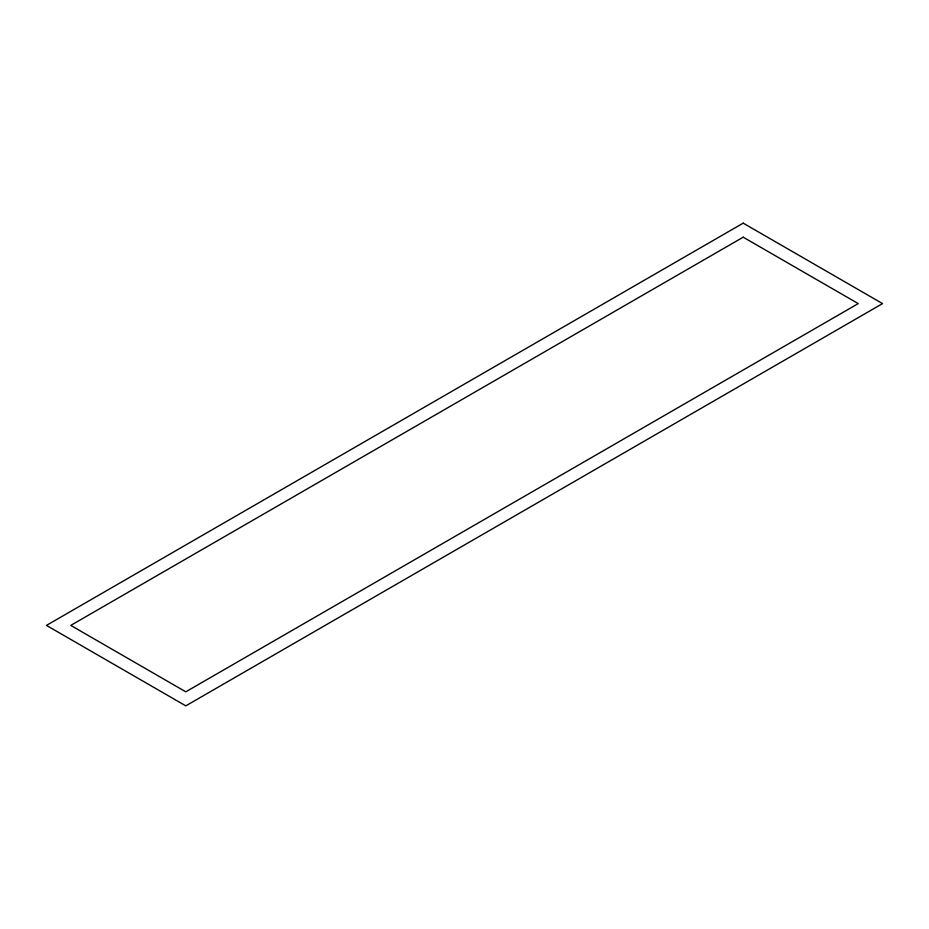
<?xml version="1.0" encoding="UTF-8"?>
<svg xmlns="http://www.w3.org/2000/svg" width="929" height="929" viewBox="0 0 929 929"><rect width="100%" height="100%" fill="white"/><g stroke="black" fill="none" stroke-linecap="round" stroke-linejoin="round"><path stroke-width="1.39" d="M743.2 223.146L46.45 625.403L185.8 705.854L882.55 303.597L743.2 223.146M743.2 237.185L70.767 625.403L185.8 691.815L858.233 303.597L743.2 237.185"/></g></svg>
